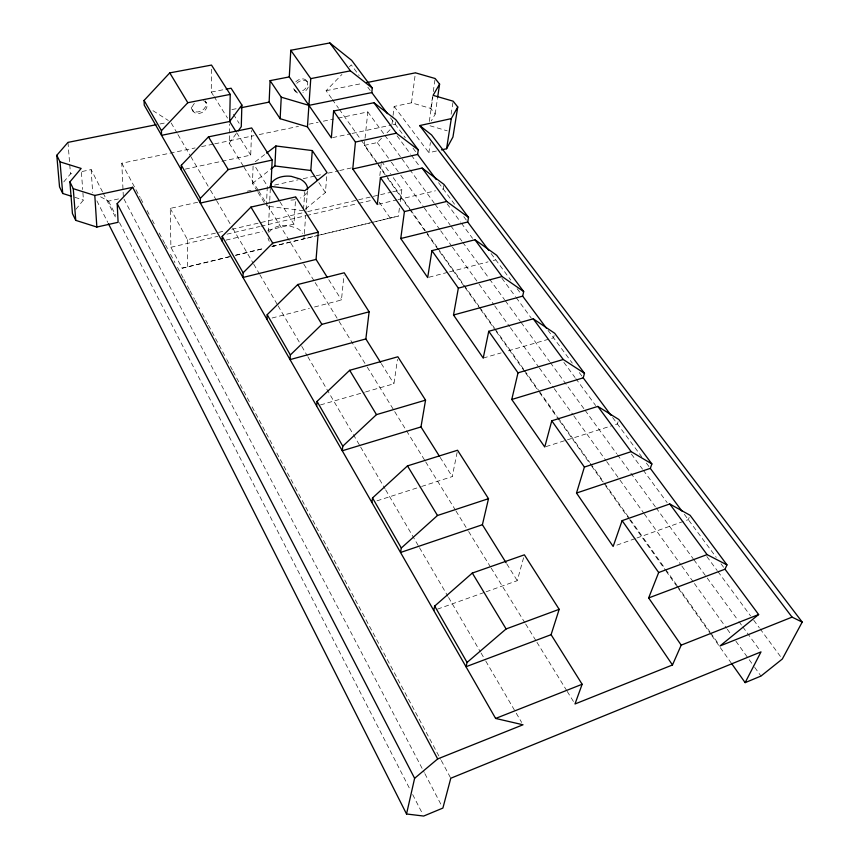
<?xml version="1.0" encoding="UTF-8"?>
<svg xmlns="http://www.w3.org/2000/svg" width="859" height="859" viewBox="0 0 859 859"><rect width="100%" height="100%" fill="white"/><g stroke="black" fill="none" stroke-linecap="round" stroke-linejoin="round"><path stroke-width="0.64" stroke-dasharray="4.29 3.22" d="M213.376 95.467L211.25 92.074L211.464 68.935M243.301 166.055L229.213 143.217L229.407 134.262M229.428 132.984L229.611 124.04M221.944 161.267L250.731 155.114L251.58 130.547M257.346 191.342L252.46 183.418L253.094 166.023M268.223 232.359L269.683 201.682M269.747 200.351L270.456 185.673M267.825 230.276L293.95 224.124L295.7 196.894M303.538 209.371L304.752 192.019M399.392 208.168L398.351 216.081L303.914 238.931L304.258 234.969M304.344 233.659L305.664 215.265M306.04 210.015L307.458 190.322A18.683 11.94 4.4 0 1 300.467 198.01M305.439 209.048L325.411 192.566L326.849 175.29M314.491 306.996L341.463 299.984L343.933 275.385M377.488 164.005L364.302 145.396L367.824 111.917L335.107 118.746M379.828 175.558L381.203 163.801M391.983 124.437L392.917 116.717M393.068 115.428L394.163 106.43L411.504 102.812L430.853 108.459L435.202 114.075L431.336 120.872M395.537 121.957L395.258 124.222L392.649 124.78M411.504 102.812L415.434 72.832M400.273 201.575L401.84 189.71L391.296 174.925M430.853 108.459L432.539 96.745M433.28 91.537L435.148 78.513M429.317 121.484L432.882 96.659M365.59 391.929L393.937 383.769L397.481 359.363M435.202 114.075L437.489 98.441M436.447 151.001L428.856 152.698L430.402 142.54M451.115 114.236L452.951 102.489M443.781 185.544L443.233 188.969L440.656 189.571M421.629 486.452L452.242 476.584L457.299 451.49M554.13 335.547L553.55 337.823L506.23 351.438M486.108 591.797L517.268 580.673L524.377 554.839M618.104 421.726L617.396 423.97L613.573 425.173M689.186 517.462L688.306 519.652L684.548 520.994M229.213 143.217L236.751 132.877M75.828 209.381L83.43 200.018L82.765 190.805M63.749 181.925L70.481 173.926L74.357 173.11M331.542 98.366L326.109 90.71L341.946 74.443M349.409 66.777L351.267 64.865L359.169 75.528M364.302 145.396L377.262 142.573L381.718 138.116M387.065 132.758L391.521 128.292M252.46 183.418L269.801 169.932M255.252 161.76L265.581 153.868M437.499 609.128L484.863 592.238M616.912 545.121L635.703 538.421M636.949 537.981L683.292 521.445M376.994 500.829L420.362 486.86M546.023 446.605L612.295 425.581M320.493 404.911L364.302 392.295M483.209 358.063L501.119 352.909M197.634 202.273L170.243 208.393L170.898 247.285L182.129 268.191L229.246 256.701M272.11 318.013L309.358 308.327M428.963 277.232L448.237 272.217M449.525 271.884L488.062 261.866M493.206 260.524L495.772 259.858M271.809 246.64L303.968 238.909M235.742 255.144L264.368 248.262M272.163 246.393L316.402 235.763M317.701 235.452L398.351 216.081M182.129 268.191L230.223 256.637M235.42 255.391L264.014 248.519M226.024 240.112L262.596 231.5M378.583 204.195L396.686 199.932M397.975 199.621L435.481 190.795M170.898 247.285L217.875 236.3M227.001 234.163L259.633 226.529M260.932 226.228L305.299 215.845M306.609 215.545L357.494 203.637M358.804 203.325L373.16 199.975M170.243 208.393L187.466 239.64L224.07 231.114M231.909 229.289L306.416 211.937M307.726 211.625L357.398 200.061M358.697 199.76L391.382 192.148M392.692 191.836L401.84 189.71M247.188 191.203L251.096 190.333M274.569 185.082L298.041 179.842M303.259 178.672L314.995 176.052M316.305 175.762L321.513 174.592M328.041 173.142L338.467 170.801M339.777 170.512L351.514 167.892M100.567 196.797L108.47 201.135L119.648 198.687M185.297 169.105L220.634 161.546M332.648 137.612L350.912 133.703M352.211 133.424L391.35 125.06M82.099 171.499L91.14 169.61L102.522 191.858M123.32 196.539L121.795 163.221L195.079 147.941M201.629 146.578L213.408 144.119M214.707 143.85L253.974 135.658M259.203 134.573L298.47 126.38M308.939 124.201L318.098 122.289M323.328 121.194L333.797 119.014M231.898 109.576L237.03 108.545M326.109 90.71L362.885 83.344M159.999 123.964L165.261 122.912M211.25 92.074L224.875 89.422M303.442 210.702L266.397 206.063L267.321 185.973L254.597 165.604M429.994 125.768L447.228 130.836M74.905 197.334L83.43 200.018M152.988 110.682L168.332 120.464M272.571 244.718L274.408 246.018M394.163 106.43L428.856 152.698M367.856 87.253L370.229 90.453M390.566 117.898L405.298 137.762M413.007 148.178L416.1 152.344M438.584 182.688L455.087 204.947M463.774 216.672L467.715 221.998M491.101 253.545L510.804 280.131M517.129 288.667L521.08 294.003M548.01 330.339L572.287 363.11M579.32 372.591L583.229 377.863M612.628 417.528L641.684 456.741M646.387 463.087L650.306 468.37M684.344 514.316L716.234 557.341M721.023 563.805L725.017 569.195M397.083 135.851L410.581 154.19M411.375 155.264L419.321 166.055M447.12 203.808L460.628 222.148M461.423 223.222L472.536 238.33M501.924 278.241L515.432 296.57M516.227 297.654L531.313 318.152M563.88 362.38L575.004 377.477M575.798 378.551L595.652 405.523M631.397 454.067L642.521 469.164M643.316 470.249L667.142 502.601M706.86 556.546L717.19 570.569M717.984 571.643L750.551 615.871M753.73 620.187L759.281 627.736M760.075 628.809L780.734 656.856M367.824 111.917L384.091 134.262M384.864 135.325L400.369 156.606M401.915 158.732L409.024 168.504M409.807 169.588L434.289 203.207M435.083 204.292L450.084 224.897M450.878 225.981L461.938 241.164M462.722 242.249L488.792 278.048M489.576 279.132L504.587 299.737M505.371 300.822L520.382 321.427M521.166 322.512L549.599 361.564M550.394 362.648L584.324 409.26M585.119 410.344L616.665 453.67M617.46 454.755L630.076 472.085M630.86 473.169L655.31 506.746M656.104 507.83L693.17 558.737M693.965 559.821L738.128 620.477M738.912 621.562L742.069 625.889M742.863 626.973L760.215 650.811M377.262 142.573L390.577 161.084M391.36 162.179L399.972 174.152M400.756 175.236L423.466 206.815M424.249 207.899L439.915 229.675M440.699 230.77L451.662 246.007M452.435 247.102L478.28 283.03M479.064 284.114L493.946 304.805M494.73 305.89L509.602 326.581M510.386 327.666L538.582 366.857M539.366 367.953L553.454 387.549M554.238 388.633L573.028 414.768M573.812 415.853L605.917 460.499M606.701 461.584L619.232 479M620.015 480.095L643.509 512.759M644.293 513.843L681.101 565.018M681.885 566.102L693.632 582.434M694.405 583.529L726.521 628.165M727.294 629.25L731.213 634.694M735.916 641.233L748.447 658.649M749.22 659.733L753.923 666.273M754.707 667.357L760.967 676.065M381.503 161.191L390.544 173.862M332.315 99.461L338.51 108.202M339.294 109.297L376.5 161.76M377.284 162.856L409.84 208.758M410.613 209.854L425.345 230.62M426.118 231.715L436.973 247.016M437.746 248.111L463.334 284.179M464.107 285.274L478.839 306.04M479.612 307.135L494.344 327.902M495.128 328.997L523.807 369.434M524.581 370.53L538.539 390.201M539.312 391.296L557.147 416.432M557.921 417.528L589.704 462.346M590.487 463.441L603.662 482.017M604.435 483.112L664.909 568.368M665.682 569.463L676.538 584.764M677.311 585.859L709.878 631.762M710.651 632.858L718.403 643.788M378.261 165.1L386.797 177.137M387.57 178.221L426.354 232.939M427.127 234.024L438.766 250.441M439.54 251.537L464.365 286.552M465.138 287.647L479.87 308.435M480.653 309.53L495.385 330.318M496.158 331.413L524.86 371.893M525.633 372.989L538.818 391.586M539.602 392.681L558.994 420.04M559.767 421.135L590.788 464.902M591.572 465.997L604.757 484.594M605.531 485.689L628.799 518.514M629.572 519.609L665.253 569.936M666.026 571.031L677.665 587.449M678.438 588.544L711.016 634.49M711.789 635.585L719.552 646.526M720.325 647.622L731.181 662.944M295.775 81.852A7.688 5.755 -36 0 1 306.813 80.95L307.844 82.421M379.281 202.241L390.308 218.175M294.186 89.733L295.195 91.194M318.85 182.634L325.411 192.566M233.455 114.322L239.135 123.309M440.162 457.407L452.242 476.584M214.084 96.595L227.538 118.091M236.687 132.694L250.731 155.114M279.959 201.79L293.95 224.124M328.761 279.701L341.463 299.984M381.299 363.593L393.937 383.769M506.799 563.891L517.268 580.673M206.149 102.446L205.215 100.933A7.903 6.088 -30.5 0 1 199.675 111.595A7.903 6.088 -30.5 0 1 191.493 105.185M243.999 167.194L258.087 190.043M258.795 191.181L266.537 203.744M267.246 204.882L303.163 263.133M303.861 264.271L314.426 281.408M315.124 282.547L338.371 320.235M339.069 321.384L366.535 365.923M367.244 367.061L394.002 410.462M394.7 411.611L424.98 460.714M425.688 461.863L455.27 509.827M455.968 510.976L467.94 530.39M468.649 531.528L490.478 566.929M491.176 568.078L524.978 622.893M525.687 624.042L536.252 641.168M536.95 642.317L566.532 690.282M567.23 691.42L574.982 703.983M258.033 192.48L265.71 204.936M192.255 109.931L193.168 111.445M171.199 123.02L177.287 133.435M177.963 134.584L190.14 155.415M190.816 156.574L209.768 188.98M210.444 190.14L215.856 199.395M216.532 200.555L232.091 227.163M232.768 228.322L253.061 263.047M253.738 264.196L259.15 273.452M259.826 274.612L277.425 304.698M278.101 305.858L301.101 345.211M301.777 346.36L307.189 355.626M307.866 356.775L359.964 445.885M360.64 447.045L384.993 488.707M385.67 489.866L418.827 546.571M419.503 547.72L447.915 596.329M448.591 597.488L480.396 651.874M481.072 653.033L485.131 659.98M485.807 661.129L515.572 712.047M516.248 713.206L521.66 722.462M121.795 163.221L140.146 197.516M140.779 198.697L143.303 203.433M147.104 210.53L149.638 215.255M152.161 219.99L155.329 225.906M159.13 233.004L164.821 243.645M165.454 244.826L167.977 249.561M170.512 254.285L174.946 262.564M177.469 267.299L183.171 277.94M183.794 279.132L189.495 289.773M190.129 290.954L194.553 299.233M195.186 300.414L199.61 308.692M202.144 313.428L207.835 324.068M208.469 325.25L226.185 358.375M226.819 359.556L232.51 370.197M233.143 371.378L249.593 402.13M252.127 406.865L274.268 448.258M276.802 452.983L294.519 486.108M295.142 487.289L440.656 759.313M441.29 760.494L450.782 778.243M123.997 199.063L424.249 772.456M424.861 773.648L442.267 806.891M108.47 201.135L115.815 215.469M119.487 222.631L410.215 789.786M412.664 794.554L422.456 813.666M103.123 193.028L115.707 217.617M96.884 200.834L107.772 222.395M67.979 142.379L69.643 163.403M69.751 164.724L70.481 173.926M81.433 172.391L82.679 189.495M91.14 169.61L92.654 192.448M187.466 239.64L187.616 266.709M269.286 241.25A18.093 11.983 4.1 0 1 268.072 238.158M269.329 232.048A18.093 11.983 4.1 0 1 288.27 225.541L296.86 228.204A18.093 11.983 4.1 0 1 302.593 233.304M295.109 199.664A18.683 11.94 4.4 0 1 289.075 200.061M203.422 100.621A7.914 6.088 -30.5 0 1 205.752 109.415A7.914 6.088 -30.5 0 1 194.821 112.808A7.914 6.088 -30.5 0 1 194.359 103.424M306.813 80.95A7.688 5.755 -36 0 1 301.949 91.086M296.634 91.526A7.688 5.755 -36 0 1 293.424 86.748M296.784 83.302A7.699 5.745 -36 0 1 303.732 80.306A7.699 5.745 -36 0 1 308.445 83.817M308.231 87.092A7.699 5.745 -36 0 1 302.959 92.547M297.643 92.987A7.699 5.745 -36 0 1 294.433 88.209"/><path stroke-width="1.29" d="M270.875 187.273L272.185 160.064L251.666 127.959L208.469 136.871L181.324 165.261L200.362 198.365L200.34 203.057L270.875 187.273L279.261 200.673M222.105 241.035L222.191 236.354L250.946 207.094L295.7 196.894L318.259 232.198L316.069 259.429L327.354 277.457M731.954 664.039L745.14 682.637L760.999 651.895L450.782 778.243L442.89 808.072L423.68 816.05L406.532 813.988L414.618 778.308L437.682 758.926L523.013 724.781L495.622 718.446L144.226 105.099L144.076 100.439L169.76 72.886L211.497 65.08L230.233 94.404L229.664 121.484L235.989 131.577M226.121 89.186L231.071 88.219L241.873 105.034L241.272 126.681L238.254 130.815M222.191 236.354L243.129 272.786L242.979 277.468L316.069 259.429M433.763 610.47L434.675 606.078L472.31 573.06L524.377 554.839L559.177 609.321L551.091 634.683L582.144 684.269L574.982 703.983L672.468 664.973L307.436 126.842L280.131 118.703L269.135 102.114L270.091 80.639L289.29 76.913L331.349 137.88L333.603 111.047L373.933 102.726L395.816 119.68L418.269 149.874L417.635 154.427L436.254 179.542M266.977 319.344L267.203 314.673L297.772 284.522L344.201 272.797L369.123 311.817L365.859 338.929L380.601 362.466M270.821 169.137L274.901 165.97L275.9 145.976L312.279 150.572L327.075 172.638L304.848 190.687L269.909 186.296M280.131 118.703L281.247 97.185L270.091 80.639M289.29 76.913L290.782 50.262L329.867 42.95L351.685 60.355L372.291 88.058L371.807 92.579L387.441 113.678M267.203 314.673L290.353 354.96L290.041 359.61L365.859 338.929M307.436 126.842L310.765 78.62L290.782 50.262M317.39 180.422L310.818 170.49L312.279 150.572M316.627 406.017L317.046 401.4L349.667 370.304L397.857 356.786L425.549 400.144L420.985 426.944L439.454 456.279M488.76 250.388L467.715 221.998L468.531 217.434L443.963 184.406L422.113 168.063L380.451 177.566L377.284 204.496L352.77 168.944L355.443 142.046L333.603 111.047M317.046 401.4L342.784 446.175L342.258 450.76L420.985 426.944M546.421 328.202L522.669 296.14L523.689 291.588L496.695 255.295L474.973 239.768L431.927 250.635L427.685 277.564L400.756 238.523L404.417 211.582L380.451 177.566M371.893 502.472L372.538 497.941L407.488 465.889L457.557 450.245L488.503 498.682L482.404 524.731L506.101 562.774M437.682 97.142L439.593 84.118L435.148 78.513L415.434 72.832L366.825 82.561M441.515 149.863L446.583 148.736L451.297 118.617L457.75 106.967L453.155 101.179L433.076 95.349L439.593 84.118M457.75 106.967L452.951 136.989L446.583 148.736M488.503 498.682L437.489 515.497L401.303 548.01L400.541 552.477L482.404 524.731M611.039 415.391L583.229 377.863L584.496 373.343L554.699 333.281L533.246 318.818L488.75 331.295L483.209 358.063L453.509 315.006L458.341 288.141L431.927 250.635M672.468 664.973L681.208 645.13L648.652 597.939L725.017 569.195L726.961 564.868L690.067 515.271L669.762 503.975L622.12 520.64L613.154 546.464L576.507 493.045L650.306 468.37L651.884 463.935L618.824 419.482L597.821 406.404L551.779 420.792L544.756 447.002L511.771 399.478L518.009 372.838L488.75 331.295M559.177 609.321L506.112 628.949L467.071 662.429L465.997 666.724L551.091 634.683M576.507 493.045L584.388 467.071L551.779 420.792M648.652 597.939L658.67 572.524L707.086 554.613L726.961 564.868M451.297 118.617L419.707 125.575L431.562 134.917L802.209 622.088L782.324 659.014L760.967 676.065L745.14 682.637M241.873 105.034L229.664 121.484L161.546 135.335L161.449 130.665L144.076 100.439M437.682 758.926L132.673 187.305L117.189 203.615L118.102 222.298L96.852 227.055L75.742 220.355L72.435 213.547L69.901 181.893L81.154 168.439L60.023 161.857L56.791 155.296L67.979 142.379L156.059 124.748M161.449 130.665L187.81 102.715L230.233 94.404M200.362 198.365L228.247 169.577L272.185 160.064M243.129 272.786L272.722 243.108L318.259 232.198M290.353 354.96L321.878 324.358L369.123 311.817M342.784 446.175L376.478 414.629L425.549 400.144M725.017 569.195L758.626 614.539L719.96 645.979L792.052 617.127L802.209 622.088M266.612 153.085L275.9 145.976M495.622 718.446L582.144 684.269M681.208 645.13L758.626 614.539M584.388 467.071L631.182 451.651L651.884 463.935M511.771 399.478L583.229 377.863M518.009 372.838L563.236 359.492L584.496 373.343M453.509 315.006L522.669 296.14M458.341 288.141L502.075 276.534L523.689 291.588M400.756 238.523L467.715 221.998M404.417 211.582L446.723 201.457L468.531 217.434M352.77 168.944L417.635 154.427M355.443 142.046L396.396 133.188L418.269 149.874M69.901 181.893L73.262 188.69L94.801 195.455L132.673 187.305M371.807 92.579L308.918 105.367L281.247 97.185M240.885 107.772L269.135 102.114M310.765 78.62L350.429 70.846L372.291 88.058M274.901 165.97L310.818 170.49M56.791 155.296L59.539 186.929L62.728 193.49L71.254 196.185M419.707 125.575L792.052 617.127M650.306 468.37L681.971 511.105M329.867 42.95L350.429 70.846M373.933 102.726L396.396 133.188M422.113 168.063L446.723 201.457M474.973 239.768L502.075 276.534M533.246 318.818L563.236 359.492M597.821 406.404L631.182 451.651M669.762 503.975L707.086 554.613M622.12 520.64L658.67 572.524M169.76 72.886L187.81 102.715M208.469 136.871L228.247 169.577M250.946 207.094L272.722 243.108M297.772 284.522L321.878 324.358M349.667 370.304L376.478 414.629M407.488 465.889L437.489 515.497M472.31 573.06L506.112 628.949M372.538 497.941L401.303 548.01M434.675 606.078L467.071 662.429M117.189 203.615L414.618 778.308M108.384 223.587L406.532 813.988M60.023 161.857L62.728 193.49M73.262 188.69L75.742 220.355M94.801 195.455L96.852 227.055M181.324 165.261L181.367 169.942M270.456 185.673A18.683 11.94 4.4 0 1 291.265 176.342L300.135 179.048A18.683 11.94 4.4 0 1 307.576 189.291"/></g></svg>
